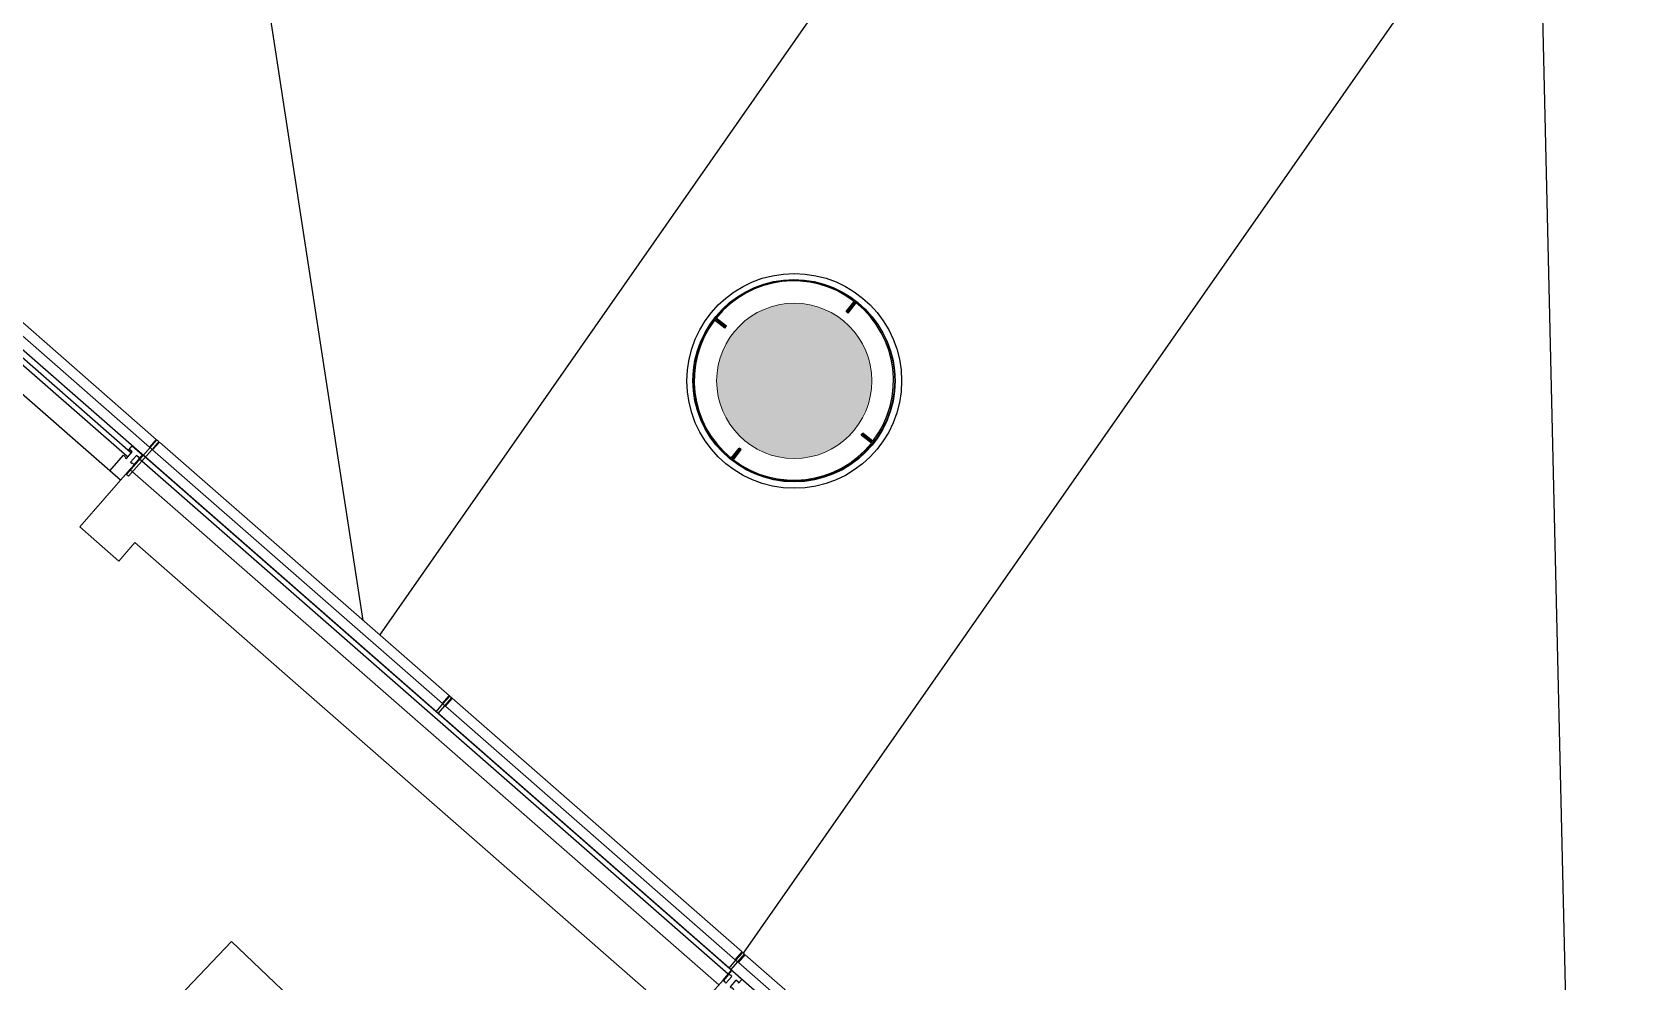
# Model space of a CAD drawing. Header units: centimetres. Extents: x 139057 to 200038, y 34824 to 80516.
# Drawn here: x 175296 to 175910, y 48579 to 48946 of the extents above; entities that cross this region are included whole.
import ezdxf

# ---------------------------------------------------------------- set-up
doc = ezdxf.new("R2010")
doc.units = ezdxf.units.CM
doc.header["$LTSCALE"] = 100
for name, color, linetype, lineweight in [('410_STRUTTURE_001-AM_0', 7, 'Continuous', 0), ('430_TAVOLATI_001-AM_0', 3, 'Continuous', 0), ('441_SERRAMENTI_001-AM_0', 1, 'Continuous', 0)]:
    doc.layers.add(name, color=color, linetype=linetype, lineweight=lineweight)
for name, color, linetype in [('A-FACCIATA', 8, 'Continuous'), ('A-FACCIATA MONTANTI', 13, 'Continuous'), ('A-FACCIATTA STONE', 13, 'Continuous'), ('A-FACCIATTE VISTE', 8, 'Continuous'), ('A-FIN-ACCIAIO INOX', 12, 'Continuous'), ('A-GRAFICA RAMPA', 253, 'Continuous'), ('A-SI', 50, 'Continuous'), ('A-VISTE GIUNTO DI CONTROLLO', 1, 'Continuous'), ('A-VISTE GRIGLIATTI PAVIMENTO', 1, 'Continuous'), ('A-VISTE RAMPA', 1, 'Continuous'), ('FLPL-C-P1$0$A-GLAZ-MULL', 1, 'Continuous'), ('FLPL-C-P1$0$A-STRS-RAIL', 7, 'Continuous')]:
    doc.layers.add(name, color=color, linetype=linetype)

# ---------------------------------------------------------------- blocks, each defined once
blk = doc.blocks.new('FLPL-C-P1$0$MULL130 OTLN')
at = {"layer": 'FLPL-C-P1$0$A-GLAZ-MULL', "elevation": 0}
blk.add_lwpolyline([(10.5, 112.6), (24.9, 112.6), (24.9, 110), (26, 110), (26, 130), (-26, 130), (-26, 110), (-25, 110), (-25, 112.6), (-10.5, 112.6), (-10.5, 78), (-17.1, 78), (-17.1, 80), (-27.5, 80), (-27.5, 0), (27.5, 0), (27.5, 80), (17.1, 80), (17.1, 78), (10.5, 78), (10.5, 112.6)], dxfattribs=at)
blk = doc.blocks.new('FLPL-C-P1$0$HANDRAIL-BUILDING C-MID')
at = {"layer": 'FLPL-C-P1$0$A-STRS-RAIL'}
for p, q in [((-39.8, -4.4), (0, 0)), ((-79.2, -11.7), (-39.4, -7.3)), ((-78.1, -21.6), (-38.3, -17.3)), ((-39.4, -7.3), (0.3, -3)), ((-38.3, -17.3), (-39.4, -7.3)), ((-38.3, -17.3), (1.4, -12.9)), ((-38, -20.3), (1.7, -15.9)), ((-36.8, -4), (-36.5, -7)), ((-35.4, -16.9), (-35, -19.9)), ((-3, -0.3), (-2.7, -3.3)), ((-1.6, -13.2), (-1.2, -16.2)), ((1.4, -12.9), (0.3, -3))]:
    blk.add_line(p, q, dxfattribs=at)

msp = doc.modelspace()

# ---------------------------------------------------------------- hatches: boundary and pattern name
at = {"layer": '410_STRUTTURE_001-AM_0'}
msp.add_hatch(color=256, dxfattribs=at).paths.add_polyline_path([(175620.54, 48811.22, 1), (175560.54, 48811.22, 1)])
at = {"layer": 'A-VISTE GRIGLIATTI PAVIMENTO'}
h = msp.add_hatch(dxfattribs=at)
h.set_pattern_fill('GRATE', color=256, scale=5, angle=105.66, style=0)
h.set_pattern_definition([(235.06300002, (4104738.345, -384253.9894), (3.253510723, -2.2728054335), []), (325.063, (4104738.345, -384253.99), (9.091221734, 13.01404289), [])])
edge = h.paths.add_edge_path()
edge.add_line((175894.64, 48294.86), (175845.68, 48224.75))
edge.add_line((175845.68, 48224.75), (175992.07, 48096.38))
edge.add_arc((170587.19, 52727.83), 7117.8, 319.40671, 324.741072)
edge.add_arc((176445.44, 48635.48), 49.08, 91.0762, 199.72173, ccw=False)
edge.add_arc((170562.05, 52749.47), 7150.31, 325.354656, 330.666246)
edge.add_line((176795.55, 49246.56), (176624.67, 49339.87))
edge.add_line((176624.67, 49339.87), (176575.69, 49269.78))
edge.add_line((176575.69, 49269.78), (175894.64, 48294.86))
h = msp.add_hatch(dxfattribs=at)
h.set_pattern_fill('GRATE', color=256, scale=5, angle=105.66, style=0)
h.set_pattern_definition([(235.063, (4104738.345, -384253.9894), (3.253510722, -2.2728054345), []), (325.063, (4104738.345, -384253.99), (9.09122174, 13.01404289), [])])
edge = h.paths.add_edge_path()
edge.add_line((175894.64, 48294.87), (175845.69, 48224.75))
edge.add_line((175845.69, 48224.75), (175992.07, 48096.38))
edge.add_arc((170587.19, 52727.83), 7117.8, 319.40671, 324.741072)
edge.add_arc((176445.44, 48635.48), 49.08, 91.0762, 199.72173, ccw=False)
edge.add_arc((170562.05, 52749.47), 7150.31, 325.354656, 330.666246)
edge.add_line((176795.55, 49246.56), (176624.67, 49339.87))
edge.add_line((176624.67, 49339.87), (176575.69, 49269.78))
edge.add_line((176575.69, 49269.78), (175894.64, 48294.87))

# ---------------------------------------------------------------- linework, layer by layer
at = {"layer": '410_STRUTTURE_001-AM_0', "elevation": 0}
msp.add_lwpolyline([(175901.24, 47830.58, 0.007777), (176051, 47998.23), (175950.9, 48085.98), (175896.97, 48029.36), (175825.11, 48097.81), (175869.94, 48144.88), (175833.73, 48179.36), (175788.9, 48132.3), (175376.16, 48525.41), (175409.27, 48560.17), (175373.06, 48594.66), (175277.88, 48494.73), (175299.61, 48474.04), (175327.18, 48502.98), (175660.82, 48185.22), (175598.07, 48119.33), (175607.48, 48110.37), (175617.83, 48121.23), (175622.9, 48116.4), (175675.31, 48171.43), (175940.77, 47918.6), (175888.36, 47863.56), (175893.43, 47858.74), (175883.08, 47847.88)], format="xyb", close=True, dxfattribs=at)
at = {"layer": '410_STRUTTURE_001-AM_0'}
msp.add_circle((175590.54, 48811.22, 0), 30, dxfattribs=at)
at = {"layer": '430_TAVOLATI_001-AM_0'}
for p, q in [((175333.83, 48776.98, 0), (175314.44, 48754.8, 0)), ((175561.37, 48577.89, 0.01), (175333.83, 48776.97, 0.01)), ((175329.49, 48741.63, 0), (175314.44, 48754.8, 0)), ((175335.71, 48748.75, 0), (175329.49, 48741.63, 0)), ((175533.15, 48576, 0.01), (175335.71, 48748.75, 0.01))]:
    msp.add_line(p, q, dxfattribs=at)
at = {"layer": '441_SERRAMENTI_001-AM_0'}
for p, q in [((175341.4, 48785.62, 0), (175252.91, 48863.04, 0)), ((175344.03, 48788.63, 0), (175255.55, 48866.05, 0)), ((175341.39, 48785.63, 0), (175344.02, 48788.64, 0)), ((175341.61, 48785.43, 0), (175344.25, 48788.44, 0)), ((175342.37, 48784.78, 0), (175345, 48787.79, 0)), ((175342.59, 48784.58, 0), (175345.23, 48787.59, 0)), ((175343.82, 48788.42, 0), (175344.05, 48788.22, 0)), ((175345, 48787.79, 0), (175344.25, 48788.44, 0)), ((175344.8, 48787.56, 0), (175345.03, 48787.36, 0)), ((175570.38, 48590.59, 0), (175345.24, 48787.58, 0)), ((175332.53, 48775.05, 0), (175341.61, 48785.43, 0)), ((175333.28, 48774.39, 0), (175342.37, 48784.78, 0)), ((175341.59, 48785.86, 0), (175341.81, 48785.66, 0)), ((175342.37, 48784.78, 0), (175341.61, 48785.43, 0)), ((175342.56, 48785, 0), (175342.79, 48784.8, 0)), ((175454.57, 48686.6, 0), (175342.6, 48784.57, 0)), ((175333.28, 48774.39, 0), (175332.53, 48775.05, 0)), ((175567.75, 48587.58, 0), (175455.78, 48685.55, 0)), ((175680.39, 48489.02, 0), (175568.95, 48586.53, 0)), ((175683.03, 48492.03, 0), (175571.58, 48589.54, 0))]:
    msp.add_line(p, q, dxfattribs=at)
at = {"layer": 'A-FACCIATA', "ltscale": 2}
for p, q in [((175332.71, 48782, 0), (175045.61, 49033.2, 0)), ((175332.71, 48782, 0), (175045.61, 49033.2, 0)), ((175334.09, 48783.58, 0), (175046.4, 49035.3, 0)), ((175334.09, 48783.58, 0), (175046.4, 49035.3, 0))]:
    msp.add_line(p, q, dxfattribs=at)
at = {"layer": 'A-FACCIATA MONTANTI'}
for p, q in [((175565.1, 48581.92, 0), (175563.12, 48579.67, 0)), ((175565.1, 48581.92, 0), (175563.12, 48579.66, 0)), ((175565.18, 48581.85, 0), (175563.21, 48579.59, 0)), ((175565.18, 48581.85, 0), (175563.21, 48579.59, 0))]:
    msp.add_line(p, q, dxfattribs=at)
at = {"layer": 'A-FACCIATTA STONE'}
for p, q in [((175335.48, 48778.84, 0), (175338.76, 48782.61, 0)), ((175566.3, 48583.52, 0), (175338.76, 48782.61, 0)), ((175566.3, 48583.52, 0), (175338.76, 48782.61, 0)), ((175564.98, 48582.02, 0), (175337.44, 48781.1, 0)), ((175564.98, 48582.02, 0), (175337.44, 48781.1, 0)), ((175563.01, 48579.76, 0), (175566.31, 48583.51, 0))]:
    msp.add_line(p, q, dxfattribs=at)
at = {"layer": 'A-FACCIATTE VISTE'}
for p, q in [((175894.97, 48295.96, 0), (175047.28, 49037.65, 0)), ((175894.97, 48295.96, 0), (175047.28, 49037.65, 0)), ((175330.2, 48772.83, 0), (175042.4, 49024.65, 0))]:
    msp.add_line(p, q, dxfattribs=at)
at = {"layer": 'A-FIN-ACCIAIO INOX'}
for p, q in [((175610.62, 48838.03, 0), (175613.71, 48841.96, 0)), ((175610.62, 48838.03, 0), (175613.71, 48841.96, 0)), ((175611.41, 48837.41, 0), (175610.62, 48838.03, 0)), ((175611.41, 48837.41, 0), (175610.62, 48838.03, 0)), ((175611.02, 48837.72, 0), (175614.41, 48842.05, 0)), ((175611.02, 48837.72, 0), (175614.41, 48842.05, 0)), ((175611.41, 48837.41, 0), (175614.5, 48841.35, 0)), ((175611.41, 48837.41, 0), (175614.5, 48841.34, 0)), ((175563.99, 48832.02, 0), (175559.66, 48835.42, 0)), ((175563.99, 48832.02, 0), (175559.66, 48835.41, 0)), ((175563.68, 48831.63, 0), (175559.75, 48834.71, 0)), ((175563.68, 48831.63, 0), (175559.75, 48834.71, 0)), ((175564.3, 48832.41, 0), (175560.36, 48835.5, 0)), ((175564.3, 48832.41, 0), (175560.36, 48835.5, 0)), ((175563.68, 48831.63, 0), (175564.3, 48832.41, 0)), ((175616.41, 48790.3, 0), (175617.02, 48791.09, 0)), ((175616.41, 48790.3, 0), (175617.02, 48791.08, 0)), ((175620.34, 48787.21, 0), (175616.41, 48790.3, 0)), ((175620.34, 48787.21, 0), (175616.41, 48790.3, 0)), ((175621.05, 48787.3, 0), (175616.72, 48790.69, 0)), ((175621.05, 48787.29, 0), (175616.72, 48790.69, 0)), ((175620.96, 48788, 0), (175617.02, 48791.09, 0)), ((175620.96, 48788, 0), (175617.02, 48791.08, 0)), ((175566.21, 48781.37, 0), (175569.3, 48785.3, 0)), ((175566.21, 48781.36, 0), (175569.3, 48785.3, 0)), ((175566.29, 48780.66, 0), (175569.69, 48784.99, 0)), ((175566.29, 48780.66, 0), (175569.69, 48784.99, 0)), ((175567, 48780.75, 0), (175570.08, 48784.68, 0)), ((175567, 48780.75, 0), (175570.08, 48784.68, 0)), ((175570.08, 48784.68, 0), (175569.3, 48785.3, 0)), ((175570.08, 48784.68, 0), (175569.3, 48785.3, 0))]:
    msp.add_line(p, q, dxfattribs=at)
at = {"layer": 'A-FIN-ACCIAIO INOX', "extrusion": (-7.24679e-06, -1.03737e-05, 1)}
for radius in [41.5, 39, 39]:
    msp.add_circle((175590.53, 48811.22, -1.78), radius, dxfattribs=at)
at = {"layer": 'A-FIN-ACCIAIO INOX'}
for centre in [(175590.35, 48811.36, 0), (175590.35, 48811.35, 0), (175590.53, 48811.22, 0)]:
    msp.add_circle(centre, 39, dxfattribs=at)
for centre, start, end in [((175590.35, 48811.36, 0), 52.65302, 141.16478), ((175590.35, 48811.35, 0), 52.65302, 141.16477), ((175590.35, 48811.36, 0), 322.65302, 51.16477), ((175590.35, 48811.35, 0), 322.65302, 51.16477), ((175590.35, 48811.36, 0), 142.65302, 231.16477), ((175590.35, 48811.35, 0), 142.65302, 231.16477), ((175590.35, 48811.36, 0), 232.65302, 321.16478), ((175590.35, 48811.35, 0), 232.65302, 321.16477)]:
    msp.add_arc(centre, 38.5, start, end, dxfattribs=at)
at = {"layer": 'A-GRAFICA RAMPA', "elevation": 0}
for points in [[(175423.96, 48718.7), (175315.84, 49422.09)], [(175877.84, 49029.5), (175894.73, 48306.8)]]:
    msp.add_lwpolyline(points, dxfattribs=at)
at = {"layer": 'A-VISTE GIUNTO DI CONTROLLO'}
msp.add_line((175570.91, 48590.13, 0), (175877.85, 49029.5, 0), dxfattribs=at)
at = {"layer": 'A-VISTE RAMPA'}
for p, q in [((175430.43, 48713.04, 0), (175725.73, 49135.76, 0)), ((175570.91, 48590.13, 0), (175877.84, 49029.5, 0))]:
    msp.add_line(p, q, dxfattribs=at)

# ---------------------------------------------------------------- block references
at = {"layer": 'A-FACCIATA MONTANTI', "xscale": -0.1, "yscale": 0.1, "zscale": 0.1, "rotation": 318.8154609177913}
for p in [(175328.13, 48774.64, 0), (175328.13, 48774.64, 0), (175559.81, 48571.93, 0)]:
    msp.add_blockref('FLPL-C-P1$0$MULL130 OTLN', p, dxfattribs=at)
at = {"layer": 'A-SI', "xscale": -0.1, "yscale": 0.1, "zscale": 0.1, "rotation": 235.0633070187343}
for p in [(175458.41, 48688.56, 0), (175571.58, 48589.54, 0)]:
    msp.add_blockref('FLPL-C-P1$0$HANDRAIL-BUILDING C-MID', p, dxfattribs=at)

doc.saveas('drawing.dxf')
